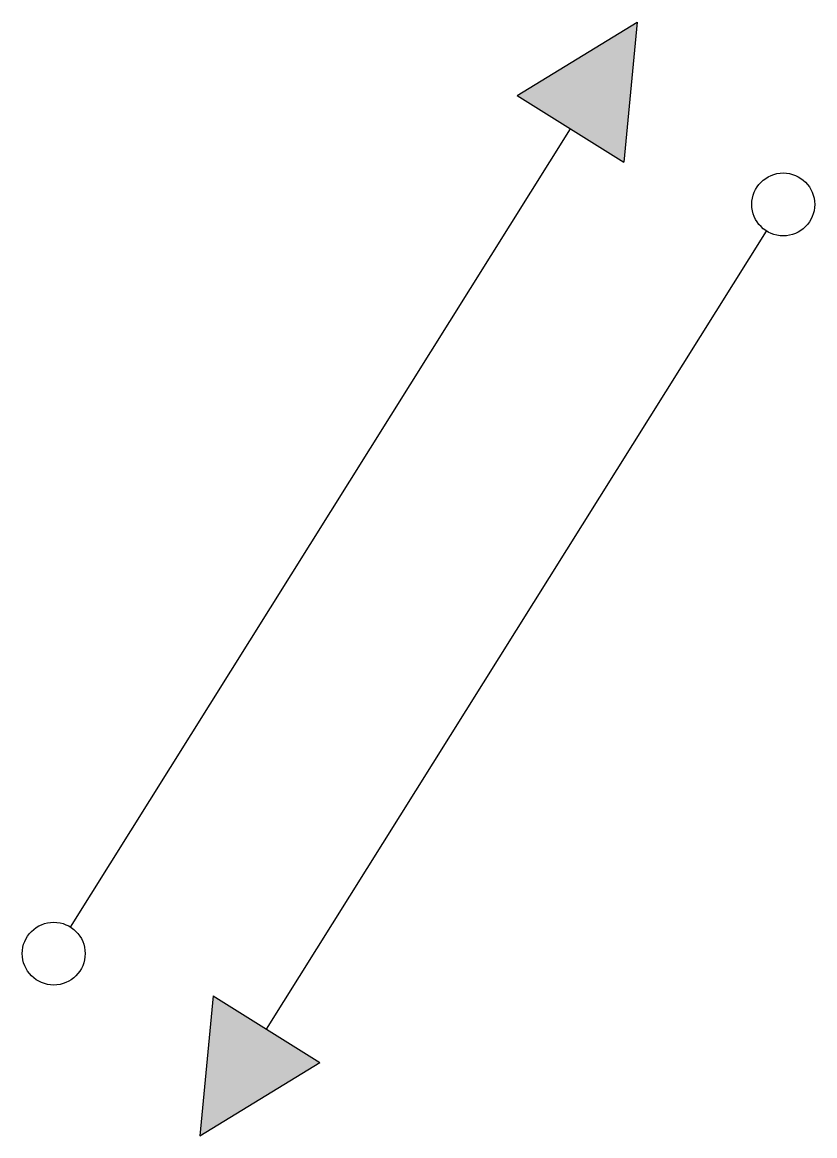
# Model space of a CAD drawing. Header units: millimetres. Extents: x 178.6 to 188.3, y 158.9 to 172.5.
import ezdxf

# ---------------------------------------------------------------- set-up
doc = ezdxf.new("R2010")
doc.units = ezdxf.units.MM

msp = doc.modelspace()

# ---------------------------------------------------------------- hatches: boundary and pattern name
h = msp.add_hatch(color=256)
h.dxf.hatch_style = 1
h.paths.add_polyline_path([(186.138, 172.54), (184.674, 171.646), (185.975, 170.832)])
h = msp.add_hatch(color=256)
h.dxf.hatch_style = 1
h.paths.add_polyline_path([(182.262, 159.829), (180.962, 160.643), (180.798, 158.935)])

# ---------------------------------------------------------------- linework, layer by layer
for p, q in [((184.674, 171.646), (186.138, 172.54)), ((186.138, 172.54), (185.975, 170.832)), ((184.674, 171.646), (185.975, 170.832)), ((179.219, 161.485), (185.324, 171.239)), ((181.612, 160.236), (187.718, 169.989)), ((180.962, 160.643), (180.798, 158.935)), ((180.962, 160.643), (182.262, 159.829)), ((180.798, 158.935), (182.262, 159.829))]:
    msp.add_line(p, q)
for centre in [(187.921, 170.314), (179.015, 161.16)]:
    msp.add_circle(centre, 0.384)

doc.saveas('drawing.dxf')
